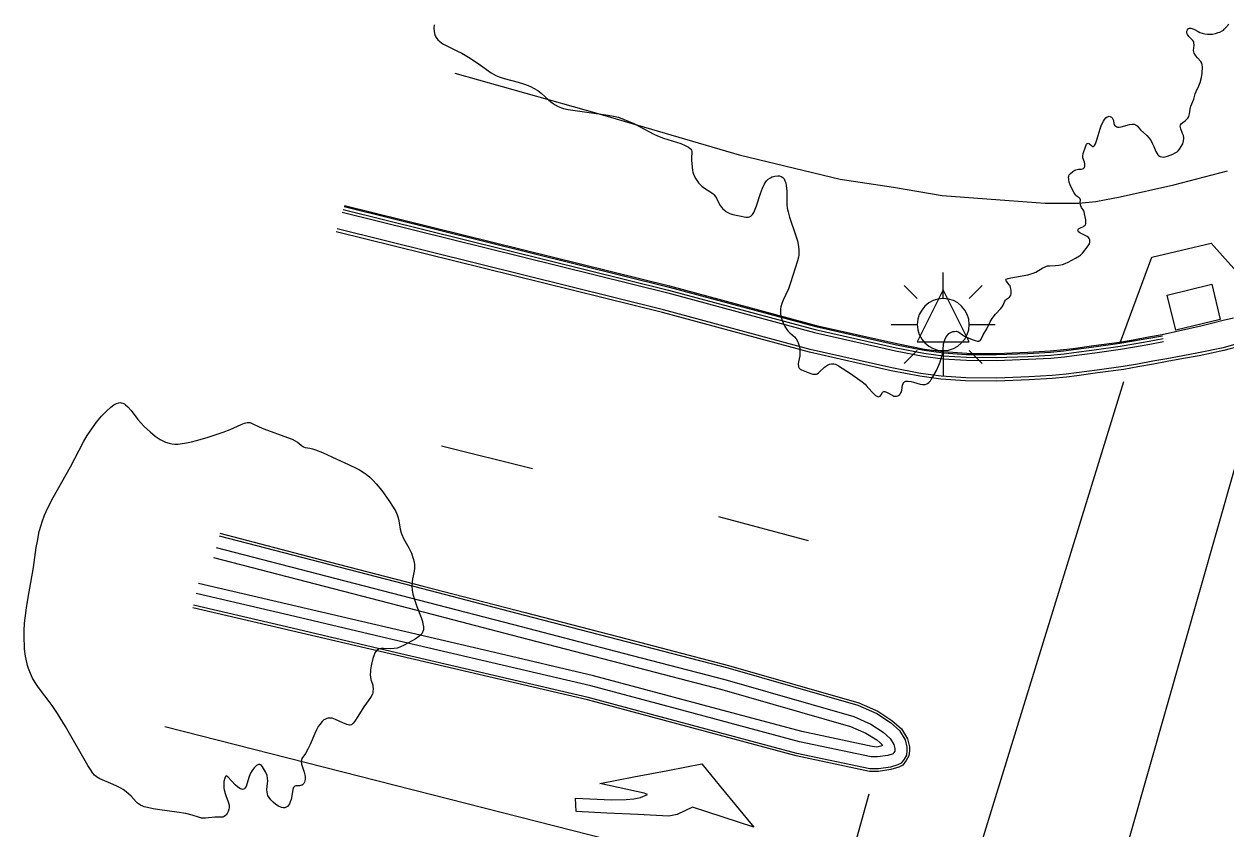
# Model space of a CAD drawing. Header units: metres. Extents: x 585772 to 587013, y 4140825 to 4141582.
# Drawn here: x 586257.92 to 586288.25, y 4141501.2 to 4141521.54 of the extents above; entities that cross this region are included whole.
import ezdxf

# ---------------------------------------------------------------- set-up
doc = ezdxf.new("R2010")
doc.units = ezdxf.units.M
doc.header["$MEASUREMENT"] = 0
for name, color, linetype, lineweight in [('BACK_OF_CURB', 5, 'Continuous', 30), ('BOTTOM_OF_CURB', 3, 'Continuous', 30), ('FOOT_PATH', 2, 'Continuous', 30), ('GUTTER', 30, 'Continuous', 30), ('LIGHT_POLE', 5, 'Continuous', 30), ('PAINT_STRIPE', 4, 'Continuous', 30), ('TOP_OF_CURB', 1, 'Continuous', 30), ('TRAFFIC_SIGNAL', 3, 'Continuous', 30)]:
    doc.layers.add(name, color=color, linetype=linetype, lineweight=lineweight)
for name, color, linetype, lineweight, true_color in [('HARD_SURFACE', 71, 'Continuous', 30, 0xbcff40), ('PAVED_ROAD', 140, 'Continuous', 30, 0x38a9ff), ('RAMP', 31, 'Continuous', 30, 0xffcca8), ('TREELINE', 80, 'Continuous', 30, 0x36ff17)]:
    doc.layers.add(name, color=color, linetype=linetype, lineweight=lineweight, true_color=true_color)

# ---------------------------------------------------------------- blocks, each defined once
blk = doc.blocks.new('SYM205')
at = {"color": 0, "linetype": 'ByBlock', "lineweight": -2}
for p, q in [((0, 0.25), (0, 0.5)), ((-0.25, 0.25), (-0.375, 0.375)), ((0.25, 0.25), (0.375, 0.375)), ((0.25, 0), (0.5, 0)), ((-0.25, -0.25), (-0.375, -0.375)), ((0, -0.25), (0, -0.5)), ((0.25, -0.25), (0.375, -0.375))]:
    blk.add_line(p, q, dxfattribs=at)
at = {"color": 0, "linetype": 'ByBlock', "lineweight": -2, "flags": 128}
blk.add_lwpolyline([(-0.5, 0), (-0.25, 0, 1), (0.25, 0, 1), (-0.25, 0)], format="xyb", dxfattribs=at)
blk = doc.blocks.new('SYM205_1')
at = {"layer": 'LIGHT_POLE', "xscale": 26.246667, "yscale": 26.246667, "zscale": 26.246667}
blk.add_blockref('SYM205', (0, 0), dxfattribs=at)
blk = doc.blocks.new('SYM003')
at = {"layer": 'LIGHT_POLE', "xscale": 0.5, "yscale": 0.5, "zscale": 0.5}
blk.add_blockref('SYM205_1', (0, 0), dxfattribs=at)
blk = doc.blocks.new('SYM212')
at = {"layer": 'TRAFFIC_SIGNAL'}
blk.add_3dface([(-6.561667, -4.374444), (6.561667, -4.374444), (0, 8.748889)], dxfattribs=at)
blk = doc.blocks.new('SYM009')
at = {"layer": 'TRAFFIC_SIGNAL', "xscale": 0.5, "yscale": 0.5, "zscale": 0.5}
blk.add_blockref('SYM212', (0, 0), dxfattribs=at)

msp = doc.modelspace()

# ---------------------------------------------------------------- linework, layer by layer
at = {"layer": 'BACK_OF_CURB'}
for points in [[(586265.985821, 4141516.929869, -20.653879), (586274.187273, 4141514.896623, -20.722643), (586277.884188, 4141513.900798, -20.75139), (586279.924048, 4141513.439638, -20.765091), (586280.618768, 4141513.303828, -20.767), (586281.101273, 4141513.24052, -20.768), (586281.688969, 4141513.200793, -20.774), (586282.4388, 4141513.192813, -20.779), (586283.232023, 4141513.224876, -20.786411), (586283.800525, 4141513.256919, -20.789), (586284.13829, 4141513.288575, -20.79), (586284.383033, 4141513.319446, -20.787), (586284.898282, 4141513.390456, -20.785), (586285.54897, 4141513.479516, -20.782), (586285.896, 4141513.53963, -20.790662), (586286.282258, 4141513.608517, -20.834722), (586286.628535, 4141513.670973, -20.890413)], [(586262.692706, 4141508.077289, -20.403), (586265.259026, 4141507.410215, -20.433), (586267.825346, 4141506.743141, -20.462), (586270.391667, 4141506.076067, -20.489251), (586272.957987, 4141505.408993, -20.512908), (586275.51725, 4141504.743754, -20.532302), (586278.756742, 4141503.811789, -20.579171), (586279.148573, 4141503.641225, -20.557745), (586279.42167, 4141503.474268, -20.554762), (586279.501996, 4141503.401307, -20.552027), (586279.536127, 4141503.369785, -20.550865), (586279.551727, 4141503.351991, -20.550334), (586279.557266, 4141503.345792, -20.550145), (586279.559958, 4141503.340857, -20.550053), (586279.561524, 4141503.337121, -20.55), (586279.562352, 4141503.335109, -20.55), (586279.562246, 4141503.332102, -20.55), (586279.561863, 4141503.331149, -20.55), (586279.559607, 4141503.32954, -20.55), (586279.554916, 4141503.326939, -20.549), (586279.54876, 4141503.323715, -20.5487), (586279.528248, 4141503.313663, -20.547701), (586279.49031, 4141503.301727, -20.545853), (586279.455541, 4141503.294317, -20.54416), (586279.423192, 4141503.29115, -20.542585), (586279.306219, 4141503.305967, -20.541434), (586277.534928, 4141503.679758, -20.525), (586274.917521, 4141504.381524, -20.503), (586272.276583, 4141505.089599, -20.479098), (586269.780078, 4141505.673314, -20.453), (586267.292448, 4141506.254954, -20.426), (586264.804817, 4141506.836595, -20.399), (586262.317186, 4141507.418235, -20.371)]]:
    msp.add_polyline3d(points, dxfattribs=at)
at = {"layer": 'BOTTOM_OF_CURB'}
for points in [[(586265.940781, 4141516.786494, -20.818803), (586274.149715, 4141514.751393, -20.887643), (586277.848128, 4141513.755165, -20.91639), (586279.893114, 4141513.292846, -20.930091), (586280.594598, 4141513.155713, -20.932), (586281.086443, 4141513.09118, -20.933), (586281.683107, 4141513.050847, -20.939), (586282.441033, 4141513.04278, -20.944), (586283.239273, 4141513.075047, -20.951411), (586283.811748, 4141513.107314, -20.954), (586284.154679, 4141513.139454, -20.955), (586284.402658, 4141513.170733, -20.952), (586284.918692, 4141513.241851, -20.95), (586285.571798, 4141513.331242, -20.947), (586285.921964, 4141513.391166, -20.943), (586286.30899, 4141513.460308, -20.938), (586286.655412, 4141513.523401, -20.934)], [(586262.834805, 4141508.623961, -20.599), (586265.401125, 4141507.956887, -20.62675), (586267.967445, 4141507.289813, -20.654656), (586270.533765, 4141506.622739, -20.686953), (586273.100085, 4141505.955666, -20.724), (586275.666406, 4141505.288592, -20.765658), (586278.948358, 4141504.344411, -20.816), (586279.420135, 4141504.139047, -20.821), (586279.765864, 4141503.908462, -20.824), (586279.996351, 4141503.706701, -20.825), (586280.140404, 4141503.476116, -20.825), (586280.183621, 4141503.288766, -20.823), (586280.183621, 4141503.202297, -20.824), (586280.169215, 4141503.087005, -20.823), (586280.111594, 4141502.986124, -20.821), (586280.039567, 4141502.885244, -20.819), (586279.953134, 4141502.842009, -20.817), (586279.765864, 4141502.784363, -20.813), (586279.463351, 4141502.741128, -20.807), (586279.24727, 4141502.741128, -20.805), (586277.40338, 4141503.13024, -20.778), (586274.771246, 4141503.835954, -20.74), (586272.139111, 4141504.541669, -20.704), (586269.65148, 4141505.12331, -20.669), (586267.163849, 4141505.70495, -20.633), (586264.676219, 4141506.28659, -20.597), (586262.188588, 4141506.868231, -20.561)]]:
    msp.add_polyline3d(points, dxfattribs=at)
at = {"layer": 'FOOT_PATH'}
for points in [[(586268.782212, 4141520.295489, -20.645), (586272.362752, 4141519.28299, -20.648597), (586275.955389, 4141518.23217, -20.656137), (586278.500047, 4141517.619779, -20.665156), (586279.840733, 4141517.42212, -20.671966), (586281.06852, 4141517.210343, -20.681818), (586282.757734, 4141517.081133, -20.697841), (586283.668998, 4141517.016591, -20.706895), (586284.515747, 4141517.016591, -20.72), (586284.951218, 4141517.05693, -20.728704), (586285.564104, 4141517.177946, -20.738), (586286.918903, 4141517.476451, -20.761), (586288.268157, 4141517.831399, -20.787484)], [(586265.993554, 4141516.961061, -20.681), (586274.19532, 4141514.927738, -20.740503), (586277.891914, 4141513.931999, -20.769643), (586279.930676, 4141513.471088, -20.78269), (586280.623946, 4141513.335561, -20.784034), (586281.10445, 4141513.272516, -20.782), (586281.690224, 4141513.232919, -20.783759), (586282.438322, 4141513.224957, -20.79), (586283.230469, 4141513.256977, -20.796), (586283.798121, 4141513.288972, -20.798), (586284.134779, 4141513.320524, -20.801368), (586284.378828, 4141513.351307, -20.806487), (586284.89391, 4141513.422294, -20.820984), (586285.54408, 4141513.511284, -20.806581), (586285.890587, 4141513.570581, -20.811866), (586286.276656, 4141513.639553, -20.84759), (586286.622777, 4141513.70259, -20.889733), (586286.959242, 4141513.778834, -20.946387), (586287.295707, 4141513.855077, -20.950826), (586287.632173, 4141513.931321, -20.957934), (586287.895672, 4141513.995713, -20.960153), (586288.159171, 4141514.060105, -20.954869), (586288.42267, 4141514.124498, -20.943877)]]:
    msp.add_polyline3d(points, dxfattribs=at)
at = {"layer": 'GUTTER'}
msp.add_polyline3d([(586288.59891, 4141513.490316, -20.975), (586288.161055, 4141513.368892, -20.969413), (586287.540201, 4141513.239826, -20.965), (586287.145113, 4141513.167226, -20.962), (586286.734389, 4141513.089765, -20.959), (586286.387236, 4141513.026539, -20.953), (586285.997897, 4141512.956983, -20.948), (586285.638876, 4141512.895544, -20.943), (586284.978666, 4141512.805181, -20.934), (586284.460328, 4141512.733745, -20.927), (586284.202836, 4141512.701266, -20.924), (586283.844726, 4141512.667703, -20.921), (586283.260577, 4141512.634779, -20.916654), (586282.447593, 4141512.601916, -20.905), (586281.665885, 4141512.610236, -20.897998), (586281.042866, 4141512.652351, -20.896), (586280.523576, 4141512.720485, -20.896), (586279.802215, 4141512.861503, -20.894258), (586277.742166, 4141513.327227, -20.880054), (586274.039352, 4141514.324641, -20.847266), (586265.808431, 4141516.365193, -20.771241)], dxfattribs=at)
at = {"layer": 'PAINT_STRIPE', "extrusion": (0.9556795123923608, -0.2944090175138992, 6.231856e-10), "elevation": -658997.451595, "flags": 128}
msp.add_lwpolyline([(4130566.432598, -20.938589), (4130558.84207, -20.815589), (4130551.251543, -20.823589), (4130543.661015, -20.827589), (4130536.070487, -20.985589)], dxfattribs=at)
at = {"layer": 'PAINT_STRIPE', "extrusion": (0.0143372764588599, -0.0035913558066846, 0.9998907663676128), "elevation": -6488.886189, "flags": 128}
msp.add_lwpolyline([(586208.480217, 4141514.298128), (586210.77729, 4141513.722795)], dxfattribs=at)
at = {"layer": 'PAINT_STRIPE', "extrusion": (0.0161053100496362, -0.0043301478119821, 0.999860924733101), "elevation": -8512.015972, "flags": 128}
msp.add_lwpolyline([(4151696.607243, 509074.647126), (4151696.607243, 509076.985638)], dxfattribs=at)
at = {"layer": 'PAINT_STRIPE', "extrusion": (0.2469512416188375, 0.9690279068543716, 5.91447672e-07), "elevation": 4158010.764008, "flags": 128}
msp.add_lwpolyline([(454645.785672, -23.091246), (454637.03251, -23.180621), (454628.279348, -23.266246)], dxfattribs=at)
at = {"layer": 'PAINT_STRIPE', "extrusion": (-0.9635170814288033, 0.2676468452923006, 2.84491e-10), "elevation": 543569.924402, "flags": 128}
msp.add_lwpolyline([(-4147323.803251, -20.83173), (-4147318.239698, -20.818155), (-4147310.453117, -20.895155)], dxfattribs=at)
at = {"layer": 'PAINT_STRIPE'}
msp.add_polyline3d([(586289.301189, 4141513.330976, -20.947), (586287.140548, 4141505.742716, -20.832), (586284.979907, 4141498.154456, -20.838), (586282.819267, 4141490.566196, -20.78), (586279.99693, 4141480.495822, -20.948)], dxfattribs=at)
msp.add_polyline3d([(586273.55453, 4141502.12919, -20.732), (586272.433595, 4141502.371222, -20.682), (586273.293113, 4141502.535265, -20.625), (586274.152631, 4141502.699309, -20.646), (586275.012149, 4141502.863353, -20.706), (586275.449636, 4141502.331556, -20.739567), (586275.887123, 4141501.799758, -20.76836), (586276.32461, 4141501.267961, -20.796), (586275.548423, 4141501.522094, -20.783), (586274.772236, 4141501.776228, -20.765299), (586274.391199, 4141501.592687, -20.76), (586274.179512, 4141501.550331, -20.758), (586273.398621, 4141501.587981, -20.753), (586272.61773, 4141501.62563, -20.751), (586271.836839, 4141501.66328, -20.745), (586271.822726, 4141501.99809, -20.743), (586272.73399, 4141501.957751, -20.739), (586273.104947, 4141501.965819, -20.739), (586273.298489, 4141501.981954, -20.74), (586273.459775, 4141502.014225, -20.737), (586273.638506, 4141502.094079, -20.737)], close=True, dxfattribs=at)
at = {"layer": 'PAVED_ROAD'}
for points in [[(586288.618762, 4141513.418807, -20.975), (586288.178542, 4141513.296727, -20.969413), (586287.554462, 4141513.16699, -20.965), (586287.158696, 4141513.094266, -20.962), (586286.747914, 4141513.016794, -20.959), (586286.400411, 4141512.953504, -20.953), (586286.010682, 4141512.883879, -20.948), (586285.65017, 4141512.822185, -20.943), (586284.988764, 4141512.731657, -20.934), (586284.470038, 4141512.660168, -20.927), (586284.210944, 4141512.627488, -20.924), (586283.850279, 4141512.593685, -20.921), (586283.264164, 4141512.56065, -20.916654), (586282.448697, 4141512.527687, -20.905), (586281.662985, 4141512.536049, -20.897998), (586281.035529, 4141512.578464, -20.896), (586280.511618, 4141512.647204, -20.896), (586279.78691, 4141512.788877, -20.894258), (586277.724324, 4141513.255174, -20.880054), (586274.02077, 4141514.252788, -20.847266), (586265.790573, 4141516.29316, -20.771241)], [(586262.851053, 4141508.686471, -20.599), (586265.417373, 4141508.019397, -20.62675), (586267.983694, 4141507.352323, -20.654656), (586270.550014, 4141506.68525, -20.686953), (586273.116334, 4141506.018176, -20.724), (586275.683461, 4141505.350892, -20.765658), (586278.970269, 4141504.405315, -20.816), (586279.451187, 4141504.195971, -20.821), (586279.805222, 4141503.959847, -20.824), (586280.046071, 4141503.749014, -20.825), (586280.200909, 4141503.501168, -20.825), (586280.248208, 4141503.296119, -20.823), (586280.248208, 4141503.198278, -20.824), (586280.231703, 4141503.066184, -20.823), (586280.166057, 4141502.951253, -20.821), (586280.082809, 4141502.834657, -20.819), (586279.977246, 4141502.781853, -20.817), (586279.780021, 4141502.721142, -20.813), (586279.467943, 4141502.676541, -20.807), (586279.24053, 4141502.676541, -20.805), (586277.388338, 4141503.067404, -20.778), (586274.75452, 4141503.77357, -20.74), (586272.123391, 4141504.479015, -20.704), (586269.636775, 4141505.060418, -20.669), (586267.149145, 4141505.642059, -20.633), (586264.661514, 4141506.223699, -20.597), (586262.173883, 4141506.80534, -20.561)]]:
    msp.add_polyline3d(points, dxfattribs=at)
at = {"layer": 'RAMP'}
msp.add_polyline3d([(586285.570284, 4141513.515768, -20.806981), (586286.358585, 4141515.650142, -20.789424), (586287.854045, 4141516.006828, -20.811161), (586289.281645, 4141514.404247, -20.872623)], dxfattribs=at)
at = {"layer": 'TOP_OF_CURB'}
for points in [[(586265.963301, 4141516.858181, -20.653841), (586274.168494, 4141514.824008, -20.722643), (586277.866158, 4141513.827981, -20.75139), (586279.908581, 4141513.366242, -20.765091), (586280.606683, 4141513.22977, -20.767), (586281.093858, 4141513.16585, -20.768), (586281.686038, 4141513.12582, -20.774), (586282.439916, 4141513.117797, -20.779), (586283.235648, 4141513.149962, -20.786411), (586283.806137, 4141513.182116, -20.789), (586284.146485, 4141513.214015, -20.79), (586284.392845, 4141513.245089, -20.787), (586284.908487, 4141513.316153, -20.785), (586285.560384, 4141513.405379, -20.782), (586285.909044, 4141513.465045, -20.79056), (586286.295675, 4141513.534117, -20.832973), (586286.641974, 4141513.597187, -20.889593)], [(586262.758552, 4141508.330605, -20.401879), (586265.324872, 4141507.663531, -20.435412), (586267.891192, 4141506.996458, -20.460227), (586270.457512, 4141506.329384, -20.489875), (586273.023832, 4141505.66231, -20.513311), (586275.586365, 4141504.996221, -20.528754), (586278.845533, 4141504.058595, -20.579951), (586279.274409, 4141503.871905, -20.580091), (586279.581162, 4141503.667316, -20.573253), (586279.763014, 4141503.508128, -20.576338), (586279.85646, 4141503.35855, -20.581425), (586279.880517, 4141503.254261, -20.584593), (586279.880517, 4141503.22116, -20.589307), (586279.875963, 4141503.184717, -20.590008), (586279.856003, 4141503.149772, -20.588484), (586279.83625, 4141503.123169, -20.58511), (586279.699429, 4141503.081052, -20.574295), (586279.441801, 4141503.044232, -20.553491), (586279.278904, 4141503.044232, -20.547619), (586277.473971, 4141503.425123, -20.526937), (586274.84974, 4141504.128718, -20.50645), (586272.212882, 4141504.835699, -20.478643), (586269.720489, 4141505.418453, -20.453331), (586267.232858, 4141506.000094, -20.428367), (586264.745227, 4141506.581734, -20.403518), (586262.257597, 4141507.163375, -20.375016)]]:
    msp.add_polyline3d(points, dxfattribs=at)
at = {"layer": 'TREELINE'}
for points in [[(586268.255095, 4141521.518206, -20.628), (586268.253241, 4141521.432979, -20.632), (586268.258178, 4141521.359301, -20.635), (586268.269532, 4141521.295871, -20.638), (586268.286925, 4141521.241388, -20.64), (586268.309982, 4141521.194552, -20.641), (586268.354365, 4141521.135792, -20.643), (586268.389936, 4141521.102385, -20.644), (586268.451326, 4141521.057674, -20.645), (586268.497068, 4141521.029716, -20.645), (586268.598574, 4141520.975577, -20.646), (586268.832383, 4141520.862784, -20.647), (586268.959376, 4141520.79749, -20.648), (586269.126335, 4141520.700599, -20.649), (586269.366077, 4141520.543737, -20.652), (586269.699441, 4141520.306031, -20.657), (586269.812749, 4141520.240731, -20.658), (586269.898864, 4141520.203168, -20.658), (586270.025016, 4141520.161422, -20.658), (586270.380361, 4141520.06781, -20.656), (586270.513241, 4141520.028425, -20.655), (586270.631727, 4141519.985429, -20.655), (586270.685804, 4141519.962481, -20.655), (586270.784255, 4141519.913528, -20.656), (586270.87061, 4141519.86029, -20.656), (586270.956472, 4141519.794376, -20.658), (586271.144796, 4141519.620948, -20.662), (586271.238082, 4141519.544603, -20.664), (586271.307206, 4141519.49841, -20.665), (586271.38394, 4141519.457529, -20.665), (586271.470055, 4141519.423288, -20.665), (586271.523137, 4141519.407347, -20.665), (586271.63768, 4141519.381642, -20.664), (586271.75972, 4141519.361861, -20.663), (586272.109622, 4141519.315022, -20.659), (586272.646096, 4141519.238067, -20.654), (586272.783537, 4141519.214038, -20.652), (586272.904476, 4141519.184463, -20.652), (586273.055233, 4141519.130958, -20.651), (586273.295238, 4141519.024442, -20.652), (586273.422954, 4141518.95805, -20.653), (586273.671184, 4141518.820342, -20.655), (586273.815753, 4141518.747913, -20.655), (586273.890683, 4141518.714674, -20.656), (586274.042399, 4141518.657447, -20.656), (586274.483142, 4141518.517704, -20.658), (586274.589225, 4141518.474742, -20.658), (586274.673149, 4141518.429616, -20.659), (586274.714132, 4141518.398224, -20.659), (586274.729536, 4141518.382112, -20.66), (586274.748766, 4141518.351785, -20.66), (586274.758271, 4141518.320251, -20.661), (586274.760617, 4141518.287274, -20.662), (586274.750368, 4141518.177309, -20.666), (586274.750487, 4141518.093981, -20.67), (586274.775454, 4141517.849004, -20.677), (586274.784673, 4141517.798155, -20.678), (586274.800697, 4141517.743966, -20.679), (586274.825204, 4141517.686104, -20.684), (586274.85801, 4141517.625723, -20.686), (586274.924864, 4141517.531749, -20.689), (586274.981067, 4141517.471867, -20.69), (586275.012626, 4141517.44405, -20.691), (586275.074559, 4141517.398419, -20.692), (586275.23645, 4141517.294789, -20.693), (586275.293867, 4141517.250401, -20.695), (586275.319068, 4141517.226222, -20.695), (586275.341443, 4141517.20038, -20.696), (586275.379079, 4141517.144694, -20.698), (586275.468181, 4141516.969438, -20.701), (586275.506775, 4141516.910932, -20.702), (586275.531449, 4141516.881768, -20.703), (586275.586701, 4141516.830736, -20.704), (586275.616809, 4141516.808899, -20.705), (586275.680803, 4141516.772662, -20.706), (586275.714218, 4141516.758294, -20.706), (586275.793019, 4141516.733848, -20.707), (586275.959743, 4141516.69888, -20.708), (586276.117046, 4141516.660996, -20.709), (586276.149348, 4141516.658763, -20.709), (586276.181232, 4141516.661582, -20.709), (586276.212526, 4141516.670855, -20.709), (586276.243058, 4141516.687983, -20.708), (586276.272655, 4141516.714365, -20.705439), (586276.28705, 4141516.731464, -20.702799), (586276.319781, 4141516.783132, -20.699), (586276.337891, 4141516.819742, -20.699), (586276.389718, 4141516.952145, -20.697), (586276.487886, 4141517.258131, -20.697), (586276.537698, 4141517.395476, -20.699), (586276.590038, 4141517.50216, -20.701), (586276.645272, 4141517.579721, -20.7), (586276.68375, 4141517.617948, -20.699), (586276.744018, 4141517.659119, -20.699), (586276.785938, 4141517.678148, -20.699), (586276.854715, 4141517.698405, -20.697), (586276.925737, 4141517.705924, -20.696), (586276.971126, 4141517.70149, -20.696), (586277.013328, 4141517.688059, -20.696), (586277.050957, 4141517.664398, -20.696), (586277.082625, 4141517.629272, -20.696), (586277.10733, 4141517.582107, -20.696), (586277.125612, 4141517.524969, -20.694329), (586277.138394, 4141517.460582, -20.691545), (586277.151164, 4141517.320961, -20.69), (586277.152435, 4141517.056154, -20.689), (586277.155728, 4141516.976902, -20.691), (586277.16523, 4141516.892568, -20.69), (586277.183765, 4141516.798633, -20.691), (586277.221802, 4141516.663845, -20.692), (586277.374283, 4141516.219774, -20.696), (586277.42132, 4141516.062317, -20.697), (586277.45083, 4141515.920744, -20.7), (586277.459636, 4141515.832362, -20.702), (586277.460525, 4141515.789336, -20.703), (586277.454315, 4141515.699888, -20.706), (586277.446904, 4141515.653145, -20.708), (586277.425248, 4141515.559487, -20.711), (586277.248578, 4141515.001573, -20.743117), (586277.193173, 4141514.852632, -20.754), (586277.059876, 4141514.56971, -20.781), (586277.026175, 4141514.483198, -20.789), (586277.00414, 4141514.396254, -20.801), (586276.997783, 4141514.352403, -20.807), (586276.994448, 4141514.26384, -20.818), (586276.997494, 4141514.21909, -20.824), (586277.003697, 4141514.174001, -20.829), (586277.025583, 4141514.082815, -20.838563), (586277.059159, 4141513.992205, -20.843744), (586277.102485, 4141513.906085, -20.843972), (586277.153576, 4141513.828458, -20.845), (586277.181413, 4141513.79408, -20.847), (586277.228159, 4141513.745827, -20.851), (586277.344671, 4141513.640054, -20.864), (586277.38563, 4141513.593397, -20.868324), (586277.421974, 4141513.535202, -20.875532), (586277.451392, 4141513.464038, -20.882451), (586277.471783, 4141513.387164, -20.89), (586277.478621, 4141513.348052, -20.89301), (586277.485638, 4141513.271411, -20.893), (586277.485839, 4141513.235054, -20.892), (586277.479098, 4141513.16047, -20.892), (586277.445982, 4141513.012063, -20.886), (586277.439023, 4141512.964639, -20.886), (586277.438672, 4141512.94302, -20.885), (586277.444174, 4141512.903942, -20.884), (586277.449965, 4141512.886483, -20.883), (586277.467469, 4141512.855725, -20.882), (586277.492649, 4141512.830468, -20.882), (586277.525, 4141512.809642, -20.881), (586277.691063, 4141512.738976, -20.88), (586277.781204, 4141512.707328, -20.881), (586277.809731, 4141512.700715, -20.881), (586277.858526, 4141512.697101, -20.882), (586277.898086, 4141512.704581, -20.883), (586277.916102, 4141512.711661, -20.884), (586277.949472, 4141512.731242, -20.885), (586277.980448, 4141512.75637, -20.886), (586278.101413, 4141512.874696, -20.885), (586278.127756, 4141512.895317, -20.885), (586278.181733, 4141512.929008, -20.884), (586278.233129, 4141512.95134, -20.884), (586278.277988, 4141512.961623, -20.882), (586278.335277, 4141512.960752, -20.882), (586278.379126, 4141512.950667, -20.884), (586278.402374, 4141512.941465, -20.884), (586278.457018, 4141512.911232, -20.884), (586278.759995, 4141512.72141, -20.887), (586279.053166, 4141512.505934, -20.888), (586279.125576, 4141512.447107, -20.89), (586279.156069, 4141512.417563, -20.89), (586279.29813, 4141512.254851, -20.889), (586279.360652, 4141512.191918, -20.891), (586279.391368, 4141512.166185, -20.891), (586279.420857, 4141512.146477, -20.891), (586279.461373, 4141512.13201, -20.891), (586279.484981, 4141512.134866, -20.891), (586279.505547, 4141512.147385, -20.891), (586279.53113, 4141512.178003, -20.891), (586279.566845, 4141512.241354, -20.892), (586279.580604, 4141512.255161, -20.892), (586279.599218, 4141512.26229, -20.892), (586279.626643, 4141512.260372, -20.892), (586279.683331, 4141512.239748, -20.892), (586279.830156, 4141512.158974, -20.891), (586279.856041, 4141512.148217, -20.891), (586279.88702, 4141512.143275, -20.891), (586279.919917, 4141512.1463, -20.891), (586279.950482, 4141512.154629, -20.891), (586279.976931, 4141512.166833, -20.892), (586280.002197, 4141512.186779, -20.892), (586280.013749, 4141512.200562, -20.892), (586280.034899, 4141512.240996, -20.892), (586280.051696, 4141512.29747, -20.892), (586280.07487, 4141512.423716, -20.894), (586280.08749, 4141512.468584, -20.895), (586280.101698, 4141512.491898, -20.895), (586280.111432, 4141512.501386, -20.895), (586280.123315, 4141512.509344, -20.896), (586280.154092, 4141512.520504, -20.896), (586280.215604, 4141512.525346, -20.895), (586280.291417, 4141512.515988, -20.895), (586280.351218, 4141512.500924, -20.896), (586280.515659, 4141512.450193, -20.896), (586280.57597, 4141512.43904, -20.896), (586280.623664, 4141512.439213, -20.896), (586280.645452, 4141512.442924, -20.896), (586280.685382, 4141512.457071, -20.897), (586280.703712, 4141512.467298, -20.897), (586280.737571, 4141512.493539, -20.897), (586280.775618, 4141512.536073, -20.896), (586280.796753, 4141512.565918, -20.896), (586280.836804, 4141512.632565, -20.894957), (586280.924589, 4141512.792467, -20.884585), (586280.989841, 4141512.925792, -20.872174), (586281.021397, 4141513.013925, -20.861), (586281.089684, 4141513.23928, -20.832), (586281.098228, 4141513.306607, -20.826), (586281.108547, 4141513.465791, -20.812527), (586281.118869, 4141513.518961, -20.806), (586281.137941, 4141513.570656, -20.799), (586281.174935, 4141513.640361, -20.789), (586281.212261, 4141513.694466, -20.78), (586281.241753, 4141513.723343, -20.774), (586281.288219, 4141513.753213, -20.768), (586281.336989, 4141513.773286, -20.765446), (586281.37875, 4141513.781354, -20.766), (586281.425084, 4141513.782408, -20.765), (586281.448359, 4141513.779851, -20.765), (586281.473697, 4141513.770213, -20.766), (586281.49201, 4141513.75894, -20.767), (586281.580709, 4141513.693093, -20.77535), (586281.631911, 4141513.661107, -20.777495), (586281.685388, 4141513.634357, -20.777), (586281.825624, 4141513.575962, -20.778), (586281.903543, 4141513.548941, -20.779), (586281.964666, 4141513.536007, -20.779), (586281.995955, 4141513.536633, -20.779), (586282.008919, 4141513.539949, -20.779), (586282.020305, 4141513.545228, -20.779), (586282.039193, 4141513.561335, -20.779), (586282.054326, 4141513.584271, -20.779), (586282.102711, 4141513.691073, -20.778), (586282.194106, 4141513.848585, -20.775), (586282.280125, 4141514.020696, -20.772), (586282.330143, 4141514.103967, -20.771), (586282.357348, 4141514.143117, -20.77), (586282.413664, 4141514.21342, -20.769), (586282.548237, 4141514.355412, -20.767), (586282.588363, 4141514.403788, -20.767), (586282.613169, 4141514.446033, -20.765), (586282.641179, 4141514.529666, -20.764), (586282.66504, 4141514.571037, -20.763), (586282.69075, 4141514.594435, -20.763), (586282.768745, 4141514.647752, -20.763), (586282.79339, 4141514.674734, -20.763), (586282.801882, 4141514.690507, -20.762), (586282.811604, 4141514.725841, -20.762), (586282.813941, 4141514.764098, -20.761), (586282.809628, 4141514.82138, -20.76), (586282.798108, 4141514.888501, -20.757), (586282.783479, 4141514.928329, -20.757), (586282.772763, 4141514.94739, -20.757), (586282.682492, 4141515.056939, -20.756), (586282.677267, 4141515.07352, -20.756), (586282.678296, 4141515.080864, -20.755), (586282.688253, 4141515.094173, -20.755), (586282.709565, 4141515.106329, -20.755), (586282.735188, 4141515.115711, -20.754), (586282.805752, 4141515.133927, -20.754), (586283.232304, 4141515.21019, -20.751), (586283.345491, 4141515.238925, -20.75), (586283.435548, 4141515.278188, -20.748), (586283.614116, 4141515.383554, -20.745), (586283.651385, 4141515.403134, -20.745), (586283.703762, 4141515.424012, -20.745), (586283.729371, 4141515.430289, -20.745), (586283.787436, 4141515.436941, -20.745), (586283.931605, 4141515.440893, -20.745), (586284.016692, 4141515.448234, -20.744), (586284.108297, 4141515.468624, -20.744), (586284.171677, 4141515.491466, -20.743), (586284.247813, 4141515.527827, -20.743), (586284.43749, 4141515.626685, -20.743), (586284.535383, 4141515.685326, -20.742), (586284.563801, 4141515.707402, -20.742), (586284.611986, 4141515.75626, -20.742), (586284.758186, 4141515.940405, -20.744), (586284.784237, 4141515.988174, -20.744), (586284.796403, 4141516.030824, -20.746), (586284.798037, 4141516.070693, -20.745), (586284.795087, 4141516.088945, -20.745), (586284.781888, 4141516.121386, -20.744), (586284.758839, 4141516.149437, -20.743), (586284.725745, 4141516.174561, -20.742), (586284.543315, 4141516.267553, -20.733), (586284.510587, 4141516.295053, -20.731), (586284.498963, 4141516.315357, -20.73), (586284.496547, 4141516.336931, -20.73), (586284.499044, 4141516.347695, -20.728), (586284.511944, 4141516.36814, -20.728), (586284.522547, 4141516.377407, -20.729), (586284.557023, 4141516.396059, -20.73), (586284.637093, 4141516.430533, -20.733), (586284.653028, 4141516.440694, -20.734), (586284.676975, 4141516.463846, -20.736), (586284.691413, 4141516.490365, -20.736), (586284.697871, 4141516.522802, -20.735), (586284.696663, 4141516.560435, -20.733), (586284.691074, 4141516.597815, -20.731), (586284.664303, 4141516.750004, -20.723), (586284.651575, 4141516.801977, -20.72), (586284.640929, 4141516.825475, -20.718), (586284.588627, 4141516.906069, -20.708), (586284.56806, 4141516.95275, -20.7), (586284.561168, 4141516.976723, -20.699), (586284.556421, 4141517.022174, -20.694), (586284.557046, 4141517.09627, -20.683), (586284.550291, 4141517.122859, -20.68), (586284.537469, 4141517.143126, -20.678), (586284.526552, 4141517.153053, -20.677), (586284.472865, 4141517.187019, -20.671), (586284.445641, 4141517.212018, -20.667), (586284.4317, 4141517.229621, -20.665), (586284.402845, 4141517.276052, -20.66), (586284.323738, 4141517.42149, -20.643), (586284.298119, 4141517.480653, -20.634), (586284.276778, 4141517.547061, -20.624), (586284.264655, 4141517.613469, -20.613), (586284.261418, 4141517.669998, -20.604), (586284.263519, 4141517.694813, -20.599), (586284.278224, 4141517.728407, -20.593), (586284.300478, 4141517.754297, -20.588), (586284.366418, 4141517.811046, -20.578), (586284.418506, 4141517.845422, -20.57), (586284.44355, 4141517.857915, -20.568), (586284.477521, 4141517.868631, -20.566), (586284.507955, 4141517.872185, -20.565), (586284.579644, 4141517.873129, -20.564), (586284.610439, 4141517.879672, -20.562), (586284.637488, 4141517.893221, -20.56), (586284.65772, 4141517.915432, -20.556), (586284.66877, 4141517.947075, -20.547), (586284.669357, 4141518.00583, -20.533), (586284.660792, 4141518.04715, -20.527), (586284.621395, 4141518.158531, -20.512), (586284.617484, 4141518.202012, -20.507326), (586284.631144, 4141518.267834, -20.502164), (586284.683613, 4141518.433961, -20.481), (586284.700423, 4141518.477197, -20.476), (586284.713687, 4141518.501287, -20.474818), (586284.729029, 4141518.51842, -20.477604), (586284.737594, 4141518.523529, -20.478), (586284.756555, 4141518.52591, -20.477), (586284.788223, 4141518.513029, -20.48068), (586284.848445, 4141518.46056, -20.485), (586284.869151, 4141518.448095, -20.486), (586284.890955, 4141518.449261, -20.485), (586284.914508, 4141518.471103, -20.482), (586284.939083, 4141518.515824, -20.478), (586284.976595, 4141518.612973, -20.469), (586285.010057, 4141518.721339, -20.457), (586285.055367, 4141518.894848, -20.439), (586285.088541, 4141518.988631, -20.430036), (586285.139121, 4141519.085615, -20.423), (586285.16994, 4141519.130973, -20.423), (586285.202676, 4141519.16888, -20.421), (586285.236003, 4141519.195318, -20.422), (586285.265717, 4141519.206866, -20.422), (586285.280078, 4141519.208488, -20.423), (586285.307269, 4141519.20473, -20.424), (586285.342619, 4141519.185481, -20.425), (586285.36131, 4141519.166604, -20.426), (586285.378206, 4141519.138939, -20.427), (586285.38985, 4141519.102605, -20.428), (586285.404968, 4141519.02628, -20.431), (586285.420486, 4141518.987624, -20.433), (586285.447824, 4141518.956022, -20.435), (586285.474767, 4141518.941945, -20.436), (586285.491337, 4141518.937696, -20.436), (586285.533878, 4141518.935994, -20.438), (586285.588129, 4141518.94381, -20.439), (586285.793178, 4141518.99752, -20.442), (586285.862206, 4141519.009368, -20.441), (586285.917522, 4141519.007101, -20.441), (586285.933328, 4141519.002707, -20.441), (586285.961558, 4141518.987869, -20.442), (586285.98682, 4141518.965495, -20.444), (586286.070848, 4141518.869536, -20.453), (586286.231244, 4141518.724224, -20.466), (586286.291733, 4141518.656691, -20.474), (586286.341001, 4141518.584957, -20.481), (586286.379516, 4141518.514503, -20.488), (586286.410432, 4141518.444906, -20.494), (586286.458701, 4141518.321699, -20.506), (586286.482794, 4141518.276253, -20.51), (586286.512178, 4141518.23627, -20.514), (586286.528908, 4141518.219554, -20.516), (586286.566484, 4141518.195003, -20.518), (586286.608178, 4141518.182531, -20.52), (586286.651152, 4141518.180048, -20.521), (586286.692682, 4141518.185363, -20.521), (586286.756525, 4141518.204796, -20.52), (586286.890193, 4141518.255771, -20.517), (586286.947372, 4141518.282428, -20.515), (586286.999392, 4141518.314784, -20.513), (586287.021736, 4141518.333372, -20.511), (586287.059304, 4141518.374662, -20.507), (586287.102894, 4141518.443249, -20.501), (586287.138279, 4141518.51448, -20.494), (586287.162542, 4141518.587704, -20.488), (586287.16759, 4141518.63903, -20.483), (586287.165783, 4141518.665723, -20.48), (586287.154632, 4141518.720722, -20.475), (586287.136387, 4141518.776796, -20.47), (586287.092483, 4141518.88956, -20.457), (586287.081859, 4141518.92553, -20.453), (586287.077409, 4141518.959194, -20.45), (586287.081604, 4141518.989927, -20.449), (586287.087715, 4141519.003998, -20.448), (586287.108451, 4141519.029526, -20.444), (586287.137667, 4141519.052767, -20.443), (586287.206052, 4141519.098733, -20.441), (586287.23748, 4141519.124629, -20.439), (586287.268057, 4141519.162027, -20.437), (586287.289706, 4141519.203674, -20.433), (586287.309848, 4141519.269544, -20.428), (586287.330153, 4141519.391771, -20.417), (586287.345772, 4141519.459632, -20.411), (586287.415662, 4141519.6425, -20.397), (586287.45297, 4141519.777878, -20.385), (586287.475422, 4141519.834752, -20.381), (586287.547763, 4141519.973661, -20.372), (586287.58013, 4141520.058303, -20.366), (586287.614581, 4141520.188031, -20.356), (586287.628295, 4141520.294359, -20.345), (586287.63359, 4141520.452249, -20.333), (586287.629949, 4141520.508645, -20.329), (586287.62033, 4141520.549061, -20.327), (586287.597132, 4141520.589605, -20.324), (586287.510018, 4141520.685634, -20.317), (586287.472298, 4141520.73192, -20.314), (586287.428911, 4141520.80089, -20.309), (586287.417249, 4141520.836326, -20.307), (586287.41439, 4141520.869069, -20.305), (586287.428236, 4141521.000568, -20.295), (586287.422311, 4141521.065203, -20.291), (586287.416046, 4141521.084509, -20.29), (586287.396042, 4141521.118128, -20.288), (586287.29127, 4141521.21947, -20.283), (586287.255681, 4141521.270578, -20.282), (586287.24324, 4141521.3081, -20.28), (586287.242184, 4141521.342532, -20.279), (586287.244968, 4141521.359423, -20.28036), (586287.256441, 4141521.390398, -20.285081), (586287.274825, 4141521.414745, -20.287), (586287.28625, 4141521.423353, -20.287), (586287.312639, 4141521.432321, -20.287), (586287.341836, 4141521.432285, -20.286), (586287.371465, 4141521.426054, -20.285), (586287.423246, 4141521.405729, -20.285), (586287.526642, 4141521.346119, -20.282), (586287.573236, 4141521.324121, -20.282), (586287.63263, 4141521.30349, -20.282), (586287.695357, 4141521.288826, -20.281), (586287.767489, 4141521.2797, -20.281), (586287.846768, 4141521.279014, -20.28), (586287.888382, 4141521.282744, -20.28), (586287.962881, 4141521.29667, -20.279), (586288.036228, 4141521.319241, -20.28), (586288.071209, 4141521.333407, -20.28), (586288.135267, 4141521.366783, -20.28), (586288.163336, 4141521.385703, -20.279), (586288.188265, 4141521.405891, -20.279), (586288.230312, 4141521.448859, -20.279), (586288.298024, 4141521.536091, -20.278)], [(586265.806822, 4141510.551609, -20.703), (586266.097453, 4141510.42423, -20.706), (586266.308535, 4141510.322886, -20.708), (586266.374456, 4141510.286758, -20.709), (586266.490521, 4141510.213673, -20.71), (586266.541015, 4141510.176945, -20.71), (586266.634335, 4141510.099979, -20.71), (586266.718881, 4141510.01914, -20.71), (586266.796395, 4141509.935397, -20.71), (586266.936972, 4141509.763103, -20.709), (586267.001583, 4141509.676681, -20.709), (586267.118805, 4141509.509067, -20.707), (586267.223633, 4141509.347701, -20.706), (586267.289956, 4141509.230901, -20.704), (586267.324363, 4141509.154824, -20.703), (586267.349787, 4141509.077906, -20.702), (586267.366333, 4141508.998509, -20.7), (586267.400146, 4141508.787234, -20.696), (586267.425054, 4141508.697379, -20.695), (586267.442477, 4141508.651282, -20.694), (586267.485984, 4141508.55714, -20.693), (586267.617402, 4141508.315588, -20.69), (586267.684175, 4141508.180346, -20.688), (586267.733009, 4141508.052129, -20.686), (586267.754758, 4141507.9684, -20.685), (586267.766282, 4141507.886445, -20.683), (586267.766342, 4141507.806556, -20.681), (586267.756391, 4141507.72828, -20.679), (586267.715142, 4141507.531744, -20.667423), (586267.703272, 4141507.449572, -20.66148), (586267.699798, 4141507.353999, -20.657), (586267.706944, 4141507.25391, -20.656), (586267.724179, 4141507.149572, -20.656), (586267.767786, 4141506.985678, -20.658), (586267.819573, 4141506.839746, -20.659), (586267.92973, 4141506.556442, -20.658), (586267.961431, 4141506.461614, -20.659), (586267.976766, 4141506.403518, -20.659), (586267.989232, 4141506.323592, -20.66), (586267.98694, 4141506.251551, -20.66), (586267.976037, 4141506.207474, -20.66), (586267.967508, 4141506.186523, -20.66), (586267.943856, 4141506.146635, -20.659), (586267.924066, 4141506.122552, -20.661), (586267.874786, 4141506.077072, -20.661), (586267.782976, 4141506.014382, -20.66), (586267.501672, 4141505.860915, -20.664), (586267.395755, 4141505.811703, -20.664), (586267.323573, 4141505.787901, -20.663), (586267.247892, 4141505.774007, -20.663), (586267.147338, 4141505.771481, -20.663), (586266.981665, 4141505.779324, -20.662), (586266.922668, 4141505.777011, -20.662), (586266.89586, 4141505.77303, -20.662), (586266.871223, 4141505.766612, -20.662), (586266.831903, 4141505.747604, -20.662), (586266.815013, 4141505.734832, -20.662), (586266.786044, 4141505.703503, -20.662), (586266.762516, 4141505.665461, -20.662), (586266.743258, 4141505.621907, -20.662), (586266.712877, 4141505.523068, -20.663), (586266.680577, 4141505.38426, -20.662), (586266.657051, 4141505.251648, -20.663), (586266.649707, 4141505.193636, -20.664), (586266.645078, 4141505.114303, -20.664), (586266.649409, 4141505.051106, -20.665), (586266.661804, 4141504.995977, -20.666), (586266.70897, 4141504.852955, -20.663), (586266.715565, 4141504.819832, -20.664), (586266.72055, 4141504.758026, -20.665), (586266.715942, 4141504.692551, -20.666), (586266.709511, 4141504.659555, -20.666), (586266.700048, 4141504.626983, -20.667), (586266.673464, 4141504.568474, -20.666), (586266.638908, 4141504.515935, -20.666), (586266.550516, 4141504.401463, -20.664), (586266.486196, 4141504.309167, -20.664), (586266.333856, 4141504.060122, -20.668), (586266.25859, 4141503.946333, -20.669), (586266.217621, 4141503.894877, -20.669), (586266.199452, 4141503.875909, -20.669), (586266.170721, 4141503.853258, -20.669), (586266.141426, 4141503.842556, -20.669), (586266.125157, 4141503.841509, -20.669), (586266.086552, 4141503.847672, -20.668), (586266.059042, 4141503.856132, -20.668), (586265.954935, 4141503.899664, -20.666), (586265.767221, 4141503.988647, -20.664), (586265.686518, 4141504.015459, -20.663), (586265.632685, 4141504.023343, -20.662), (586265.579846, 4141504.019783, -20.662), (586265.554065, 4141504.012898, -20.661), (586265.504169, 4141503.989515, -20.661), (586265.480187, 4141503.973611, -20.661), (586265.434489, 4141503.934863, -20.661), (586265.372607, 4141503.863844, -20.662), (586265.336574, 4141503.811367, -20.662), (586265.288627, 4141503.725303, -20.663), (586265.247263, 4141503.634253, -20.663), (586265.131383, 4141503.357383, -20.665), (586265.073141, 4141503.234027, -20.666), (586265.016691, 4141503.130989, -20.667), (586264.924726, 4141502.999328, -20.667), (586264.909167, 4141502.960223, -20.668), (586264.906482, 4141502.923488, -20.668), (586264.916505, 4141502.859478, -20.669), (586264.981467, 4141502.657562, -20.672), (586264.999406, 4141502.586654, -20.673), (586265.004919, 4141502.551364, -20.673), (586265.007282, 4141502.516498, -20.672018), (586265.004468, 4141502.469069, -20.668337), (586264.987506, 4141502.404703, -20.666), (586264.968482, 4141502.369214, -20.666), (586264.956857, 4141502.354443, -20.666), (586264.929712, 4141502.332093, -20.666), (586264.91436, 4141502.324897, -20.666), (586264.863892, 4141502.315755, -20.667673), (586264.767466, 4141502.313653, -20.667), (586264.744075, 4141502.305275, -20.667), (586264.725771, 4141502.289963, -20.667), (586264.71156, 4141502.267238, -20.667), (586264.695738, 4141502.218202, -20.667), (586264.659624, 4141502.007413, -20.668), (586264.650079, 4141501.96691, -20.668), (586264.629758, 4141501.904381, -20.668), (586264.609397, 4141501.860974, -20.669), (586264.585172, 4141501.823553, -20.669), (586264.557249, 4141501.793364, -20.669), (586264.525796, 4141501.771654, -20.669), (586264.490976, 4141501.759669, -20.669), (586264.449165, 4141501.758569, -20.668), (586264.404773, 4141501.76857, -20.668), (586264.336169, 4141501.799626, -20.667), (586264.269017, 4141501.84342, -20.666), (586264.200805, 4141501.899311, -20.666), (586264.14215, 4141501.959128, -20.665), (586264.095443, 4141502.020141, -20.664), (586264.066513, 4141502.072179, -20.663), (586264.056065, 4141502.09885, -20.663), (586264.043338, 4141502.155645, -20.663), (586264.041681, 4141502.219913, -20.662), (586264.059501, 4141502.371055, -20.661), (586264.063532, 4141502.437753, -20.66), (586264.059345, 4141502.505741, -20.66), (586264.043949, 4141502.573367, -20.659), (586264.005131, 4141502.669288, -20.658), (586263.958063, 4141502.751606, -20.657), (586263.931501, 4141502.790231, -20.657), (586263.900079, 4141502.82734, -20.656), (586263.879723, 4141502.843529, -20.656), (586263.858919, 4141502.852354, -20.656), (586263.836877, 4141502.853368, -20.656), (586263.825146, 4141502.850806, -20.656), (586263.79534, 4141502.836571, -20.656), (586263.776942, 4141502.823554, -20.655), (586263.719397, 4141502.767758, -20.655), (586263.665095, 4141502.695343, -20.656), (586263.628312, 4141502.629962, -20.656), (586263.595073, 4141502.549633, -20.656), (586263.537, 4141502.358073, -20.657), (586263.51417, 4141502.296953, -20.657), (586263.486137, 4141502.250142, -20.657), (586263.475216, 4141502.239043, -20.657), (586263.452538, 4141502.225882, -20.657), (586263.428852, 4141502.222418, -20.657), (586263.402699, 4141502.226516, -20.657), (586263.374399, 4141502.237471, -20.657), (586263.328618, 4141502.26522, -20.656), (586263.296343, 4141502.290235, -20.656), (586263.243356, 4141502.338368, -20.655), (586263.05178, 4141502.541003, -20.652), (586263.02993, 4141502.556993, -20.652), (586263.018243, 4141502.560304, -20.652), (586263.008059, 4141502.557699, -20.652), (586262.998688, 4141502.549143, -20.652), (586262.97712, 4141502.505898, -20.652), (586262.957068, 4141502.420234, -20.652), (586262.951851, 4141502.348229, -20.653), (586262.957569, 4141502.255343, -20.653), (586262.964812, 4141502.20762, -20.654), (586262.986466, 4141502.114734, -20.655), (586263.011546, 4141502.041448, -20.655), (586263.057321, 4141501.933362, -20.656), (586263.074863, 4141501.881589, -20.657), (586263.08495, 4141501.823427, -20.657), (586263.084426, 4141501.758697, -20.658), (586263.080154, 4141501.726614, -20.658), (586263.064395, 4141501.665836, -20.658), (586263.041835, 4141501.616239, -20.659), (586263.014903, 4141501.578518, -20.659), (586262.999565, 4141501.562971, -20.659), (586262.96564, 4141501.538864, -20.659), (586262.928042, 4141501.524553, -20.658), (586262.891818, 4141501.519924, -20.658), (586262.723747, 4141501.522248, -20.657), (586262.488839, 4141501.497505, -20.655), (586262.450433, 4141501.495996, -20.655), (586262.387222, 4141501.499666, -20.655), (586262.312964, 4141501.5173, -20.654), (586262.153871, 4141501.573728, -20.652), (586261.991666, 4141501.612558, -20.651), (586261.772026, 4141501.648968, -20.649), (586261.339763, 4141501.707998, -20.645), (586261.171589, 4141501.734146, -20.644), (586261.027176, 4141501.762743, -20.642), (586260.944355, 4141501.785437, -20.642), (586260.909507, 4141501.797615, -20.641), (586260.850409, 4141501.824153, -20.641), (586260.780674, 4141501.870975, -20.64), (586260.740895, 4141501.908078, -20.639), (586260.612948, 4141502.051025, -20.637), (586260.557896, 4141502.105777, -20.636), (586260.49224, 4141502.161782, -20.636), (586260.413343, 4141502.217656, -20.631309), (586260.357828, 4141502.251156, -20.62993), (586260.234949, 4141502.315476, -20.631468), (586260.106173, 4141502.374583, -20.634), (586259.824929, 4141502.49172, -20.636), (586259.780577, 4141502.513052, -20.635), (586259.742292, 4141502.536783, -20.635), (586259.689428, 4141502.584529, -20.635), (586259.652684, 4141502.629557, -20.634), (586259.587535, 4141502.725635, -20.633), (586259.523843, 4141502.828898, -20.630413), (586258.959786, 4141503.805627, -20.617104), (586258.757815, 4141504.137108, -20.609601), (586258.621789, 4141504.340632, -20.604405), (586258.552619, 4141504.436327, -20.600224), (586258.32978, 4141504.72344, -20.578169), (586258.258988, 4141504.81988, -20.571157), (586258.192083, 4141504.920537, -20.564617), (586258.130349, 4141505.027718, -20.561), (586258.075072, 4141505.143734, -20.56), (586258.025965, 4141505.27558, -20.56), (586258.004078, 4141505.348727, -20.559), (586257.96751, 4141505.504313, -20.559), (586257.952826, 4141505.586382, -20.559), (586257.930649, 4141505.758145, -20.56), (586257.923153, 4141505.847468, -20.56), (586257.915335, 4141506.032073, -20.56), (586257.917073, 4141506.223388, -20.561), (586257.928352, 4141506.419931, -20.562), (586257.9404, 4141506.547049, -20.563), (586257.973851, 4141506.804319, -20.565), (586258.016078, 4141507.063108, -20.568), (586258.151019, 4141507.818242, -20.575), (586258.224319, 4141508.326292, -20.578), (586258.250568, 4141508.489415, -20.58), (586258.300093, 4141508.732085, -20.582), (586258.343464, 4141508.894146, -20.584), (586258.369178, 4141508.975678, -20.586), (586258.432499, 4141509.14631, -20.588), (586258.470458, 4141509.235412, -20.589), (586258.554881, 4141509.414246, -20.592), (586258.647584, 4141509.59236, -20.595), (586259.084692, 4141510.364001, -20.609), (586259.411316, 4141510.989913, -20.62), (586259.50523, 4141511.149622, -20.623), (586259.561806, 4141511.237035, -20.625), (586259.682682, 4141511.406914, -20.628), (586259.745355, 4141511.48782, -20.63), (586259.871109, 4141511.637669, -20.633), (586259.991985, 4141511.766369, -20.636), (586260.101687, 4141511.867786, -20.639), (586260.175479, 4141511.923536, -20.638), (586260.243516, 4141511.961175, -20.639), (586260.307284, 4141511.980132, -20.641), (586260.348159, 4141511.982107, -20.641), (586260.368271, 4141511.979833, -20.642), (586260.408116, 4141511.968654, -20.642), (586260.447827, 4141511.948494, -20.643), (586260.475444, 4141511.929273, -20.643), (586260.531073, 4141511.879517, -20.644), (586260.615331, 4141511.783516, -20.645), (586260.785669, 4141511.560238, -20.646), (586260.86047, 4141511.469274, -20.647), (586260.953083, 4141511.370315, -20.648), (586261.092003, 4141511.244076, -20.653), (586261.2258, 4141511.139144, -20.653), (586261.350707, 4141511.054142, -20.654), (586261.436463, 4141511.007021, -20.654), (586261.480493, 4141510.987137, -20.654), (586261.571534, 4141510.956081, -20.655), (586261.643337, 4141510.941382, -20.655), (586261.720629, 4141510.934576, -20.656), (586261.806154, 4141510.936006, -20.657), (586261.852861, 4141510.939916, -20.658), (586262.012876, 4141510.964946, -20.66), (586262.139561, 4141510.993142, -20.662), (586262.262338, 4141511.02468, -20.664), (586262.533235, 4141511.103461, -20.668), (586262.809605, 4141511.194054, -20.673), (586262.939221, 4141511.24036, -20.675), (586263.111109, 4141511.30724, -20.678), (586263.393905, 4141511.432604, -20.683), (586263.476312, 4141511.466073, -20.685), (586263.543166, 4141511.483172, -20.686), (586263.590722, 4141511.483433, -20.686), (586263.621236, 4141511.477117, -20.687), (586263.669209, 4141511.45907, -20.687), (586263.848033, 4141511.371747, -20.688), (586263.964899, 4141511.322373, -20.688), (586264.557165, 4141511.105502, -20.692), (586264.673787, 4141511.058517, -20.693), (586264.754026, 4141511.020381, -20.694), (586264.808497, 4141510.987807, -20.694), (586264.847815, 4141510.957509, -20.694), (586264.91366, 4141510.898322, -20.694), (586264.966854, 4141510.863329, -20.694), (586265.005511, 4141510.850061, -20.694), (586265.123191, 4141510.830346, -20.695), (586265.186915, 4141510.81653, -20.696), (586265.26259, 4141510.793836, -20.697), (586265.43864, 4141510.721599, -20.698), (586265.806822, 4141510.551609, -20.7)]]:
    msp.add_polyline3d(points, dxfattribs=at)

# ---------------------------------------------------------------- block references
at = {"layer": 'LIGHT_POLE', "xscale": 0.2, "yscale": 0.2, "zscale": 0.2}
msp.add_blockref('SYM003', (586281.0988, 4141513.9529, -20.7102), dxfattribs=at)
at = {"layer": 'TRAFFIC_SIGNAL', "xscale": 0.2, "yscale": 0.2, "zscale": 0.2}
msp.add_blockref('SYM009', (586281.0988, 4141513.9529, -20.7102), dxfattribs=at)

# ---------------------------------------------------------------- meshes
at = {"layer": 'HARD_SURFACE'}
mesh = msp.add_polyface(dxfattribs=at)
corners = [(586288.084142, 4141514.080663, -20.966308), (586286.962549, 4141513.809813, -20.947001), (586286.747982, 4141514.698336, -20.882834), (586287.869575, 4141514.969186, -20.895546)]
mesh.append_faces([[corners[k] for k in face] for face in [(0, 1, 2, 3)]])

doc.saveas('drawing.dxf')
